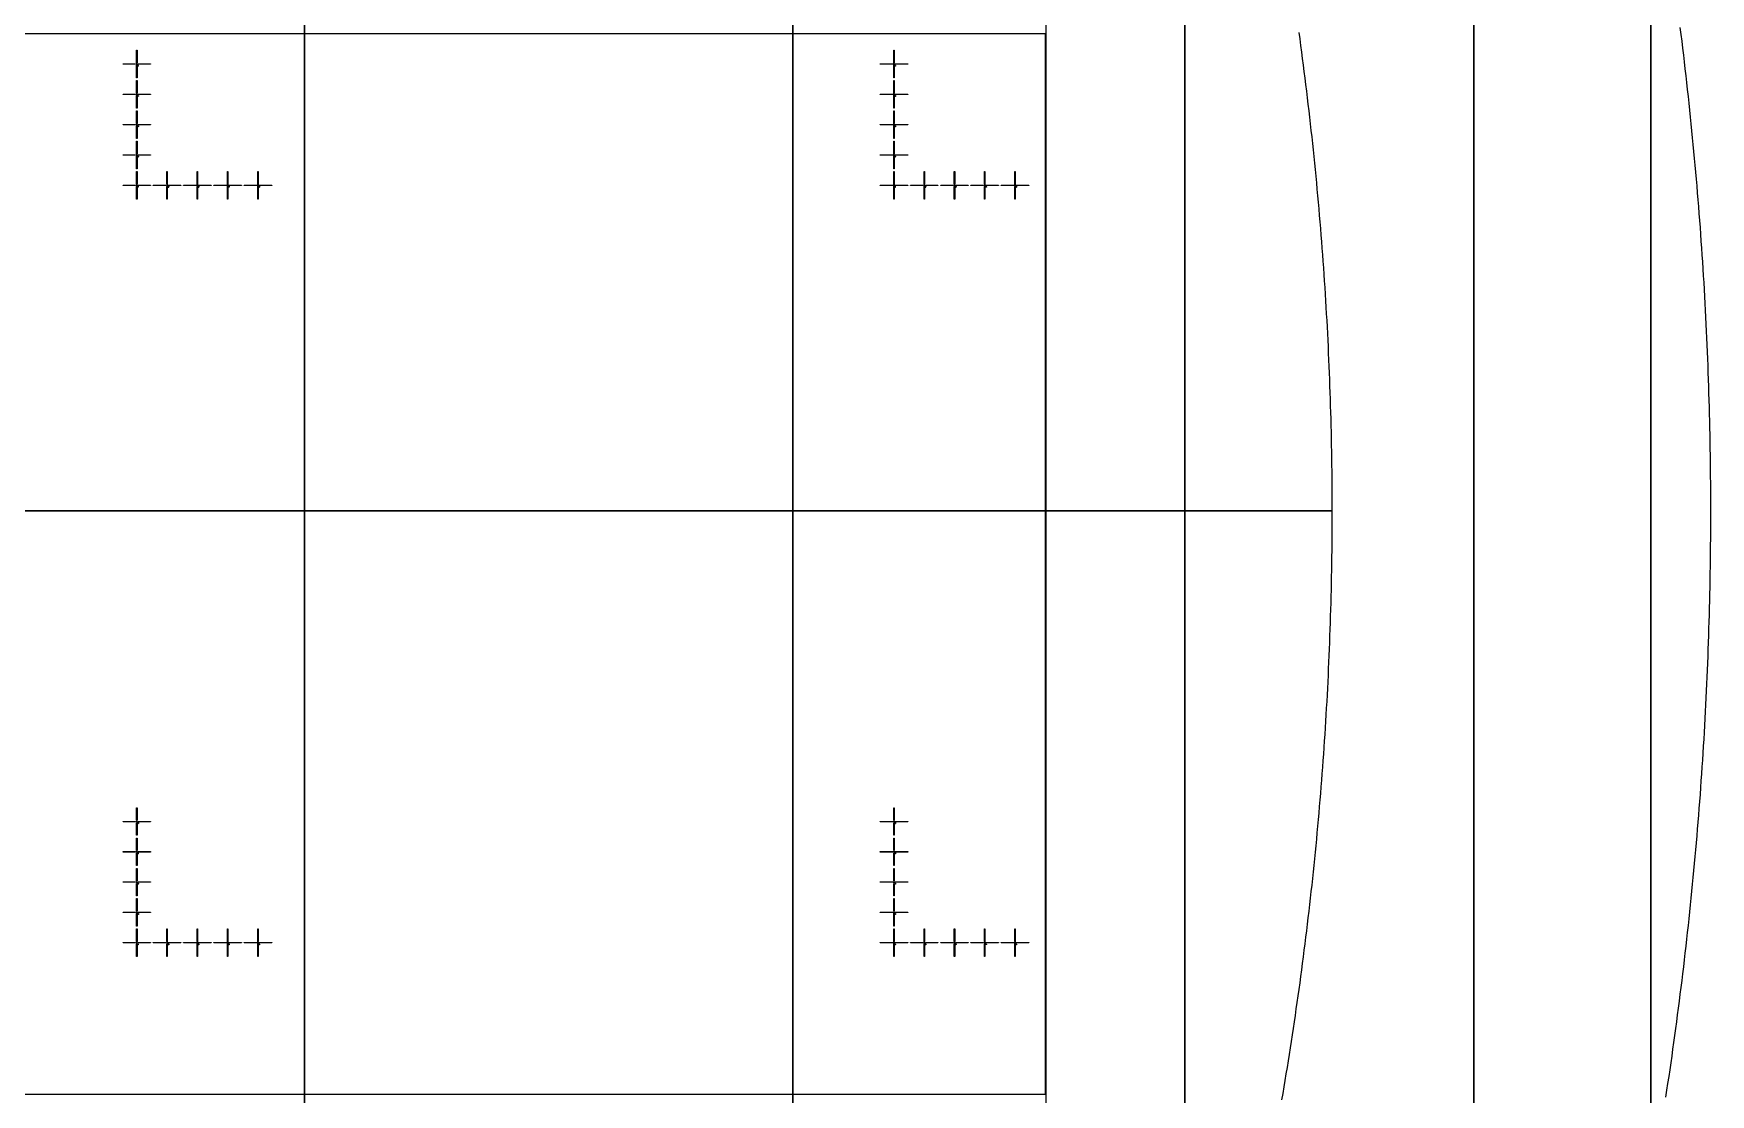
# Model space of a CAD drawing. Extents: x -25400 to 25400, y -24113 to 25400.
# Drawn here: x 14325 to 25400, y -3852 to 3151 of the extents above; entities that cross this region are included whole.
import ezdxf

# ---------------------------------------------------------------- set-up
doc = ezdxf.new("R2010")
doc.units = 0
for name, color, linetype in [('L0D0', 1, 'CONTINUOUS'), ('L1D0', 2, 'CONTINUOUS'), ('L3D0', 3, 'CONTINUOUS')]:
    doc.layers.add(name, color=color, linetype=linetype)

msp = doc.modelspace()

# ---------------------------------------------------------------- linework, layer by layer
at = {"layer": 'L0D0'}
for points in [[(16115.797, 19632.653), (16115.797, -19632.653)], [(16115.797, -19632.653), (16115.797, 16466.422)], [(19339.518, -16466.422), (19339.518, 16466.422)], [(19339.518, 16466.422), (19339.518, -16466.422)], [(21928.171, 12818.553), (21928.171, -12818.553), (21905.071, -12857.988), (21881.901, -12897.381), (21858.659, -12936.732), (21835.346, -12976.042)], [(21928.171, -12818.553), (21928.171, 12818.553)], [(23805.05, 8858.87), (23820.952, 8816.023), (23836.776, 8773.148), (23836.776, -8773.148)], [(23836.776, -8773.148), (23836.776, 8773.148)], [(25006.14, 4455.665), (25006.14, -4455.665)], [(25006.14, -4455.665), (25006.14, 4455.665)], [(22681.148, 3158.407), (22687.093, 3115.412), (22692.958, 3072.406), (22698.74, 3029.388), (22704.441, 2986.36), (22710.061, 2943.321), (22715.599, 2900.272), (22721.055, 2857.212), (22726.43, 2814.142), (22731.723, 2771.062), (22736.934, 2727.971), (22742.064, 2684.871), (22747.112, 2641.762), (22752.078, 2598.643), (22756.963, 2555.514), (22761.765, 2512.376), (22766.486, 2469.23), (22771.126, 2426.074), (22775.683, 2382.91), (22780.159, 2339.737), (22784.552, 2296.556), (22788.864, 2253.366), (22793.094, 2210.169), (22797.243, 2166.963), (22801.309, 2123.75), (22805.293, 2080.529), (22809.196, 2037.301), (22813.016, 1994.065), (22816.755, 1950.822), (22820.411, 1907.572), (22823.986, 1864.315), (22827.478, 1821.052), (22830.889, 1777.782), (22834.218, 1734.505), (22837.464, 1691.223), (22840.629, 1647.934), (22843.711, 1604.64), (22846.711, 1561.339), (22849.63, 1518.033), (22852.466, 1474.722), (22855.22, 1431.405), (22857.892, 1388.083), (22860.482, 1344.756), (22862.99, 1301.425), (22865.415, 1258.088), (22867.759, 1214.747), (22870.02, 1171.402), (22872.199, 1128.053), (22874.296, 1084.699), (22876.311, 1041.342), (22878.244, 997.981), (22880.094, 954.616), (22881.862, 911.248), (22883.548, 867.876), (22885.152, 824.502), (22886.674, 781.124), (22888.113, 737.744), (22889.471, 694.361), (22890.746, 650.975), (22891.938, 607.588), (22893.049, 564.198), (22894.077, 520.806), (22895.023, 477.412), (22895.887, 434.016), (22896.668, 390.619), (22897.367, 347.22), (22897.984, 303.821), (22898.519, 260.42), (22898.972, 217.018), (22899.342, 173.615), (22899.63, 130.212), (22899.835, 86.808), (22899.959, 43.404), (22900, 0), (0, 0)], [(25198.796, 3190.719), (25204.496, 3145.373), (25210.115, 3100.017), (25215.652, 3054.652), (25221.107, 3009.276), (25226.481, 2963.891), (25231.773, 2918.496), (25236.984, 2873.091), (25242.112, 2827.677), (25247.159, 2782.255), (25252.125, 2736.823), (25257.008, 2691.382), (25261.81, 2645.932), (25266.53, 2600.474), (25271.168, 2555.008), (25275.724, 2509.533), (25280.199, 2464.05), (25284.592, 2418.559), (25288.902, 2373.061), (25293.131, 2327.554), (25297.278, 2282.041), (25301.343, 2236.519), (25305.327, 2190.991), (25309.228, 2145.455), (25313.047, 2099.913), (25316.785, 2054.363), (25320.44, 2008.807), (25324.014, 1963.245), (25327.505, 1917.676), (25330.915, 1872.101), (25334.242, 1826.52), (25337.488, 1780.933), (25340.651, 1735.34), (25343.732, 1689.741), (25346.732, 1644.137), (25349.649, 1598.528), (25352.484, 1552.914), (25355.237, 1507.294), (25357.908, 1461.67), (25360.497, 1416.041), (25363.004, 1370.407), (25365.429, 1324.769), (25367.772, 1279.127), (25370.032, 1233.48), (25372.21, 1187.83), (25374.307, 1142.176), (25376.321, 1096.518), (25378.253, 1050.856), (25380.102, 1005.191), (25381.87, 959.523), (25383.555, 913.851), (25385.158, 868.177), (25386.679, 822.5), (25388.118, 776.82), (25389.475, 731.138), (25390.749, 685.453), (25391.942, 639.766), (25393.052, 594.077), (25394.079, 548.387), (25395.025, 502.694), (25395.888, 457), (25396.67, 411.304), (25397.369, 365.607), (25397.985, 319.909), (25398.52, 274.209), (25398.972, 228.509), (25399.342, 182.808), (25399.63, 137.107), (25399.836, 91.405), (25399.959, 45.702), (25400, 0), (25399.959, -45.702), (25399.836, -91.405), (25399.63, -137.107), (25399.342, -182.808), (25398.972, -228.509), (25398.52, -274.209), (25397.985, -319.909), (25397.369, -365.607), (25396.67, -411.304), (25395.888, -457), (25395.025, -502.694), (25394.079, -548.387), (25393.052, -594.077), (25391.942, -639.766), (25390.749, -685.453), (25389.475, -731.138), (25388.118, -776.82), (25386.679, -822.5), (25385.158, -868.177), (25383.555, -913.851), (25381.87, -959.523), (25380.102, -1005.191), (25378.253, -1050.856), (25376.321, -1096.518), (25374.307, -1142.176), (25372.21, -1187.83), (25370.032, -1233.48), (25367.772, -1279.127), (25365.429, -1324.769), (25363.004, -1370.407), (25360.497, -1416.041), (25357.908, -1461.67), (25355.237, -1507.294), (25352.484, -1552.914), (25349.649, -1598.528), (25346.732, -1644.137), (25343.732, -1689.741), (25340.651, -1735.34), (25337.488, -1780.933), (25334.242, -1826.52), (25330.915, -1872.101), (25327.505, -1917.676), (25324.014, -1963.245), (25320.44, -2008.807), (25316.785, -2054.363), (25313.047, -2099.913), (25309.228, -2145.455), (25305.327, -2190.991), (25301.343, -2236.519), (25297.278, -2282.041), (25293.131, -2327.554), (25288.902, -2373.061), (25284.592, -2418.559), (25280.199, -2464.05), (25275.724, -2509.533), (25271.168, -2555.008), (25266.53, -2600.474), (25261.81, -2645.932), (25257.008, -2691.382), (25252.125, -2736.823), (25247.159, -2782.255), (25242.112, -2827.677), (25236.984, -2873.091), (25231.773, -2918.496), (25226.481, -2963.891), (25221.107, -3009.276), (25215.652, -3054.652), (25210.115, -3100.017), (25204.496, -3145.373), (25198.796, -3190.719), (25193.014, -3236.054), (25187.151, -3281.379), (25181.206, -3326.693), (25175.179, -3371.996), (25169.071, -3417.289), (25162.882, -3462.57), (25156.611, -3507.84), (25150.258, -3553.099), (25143.824, -3598.346), (25137.309, -3643.582), (25130.713, -3688.806), (25124.035, -3734.018), (25117.275, -3779.217), (25110.435, -3824.405), (25103.513, -3869.58)], [(0, 0), (22900, 0), (22899.959, -43.404), (22899.835, -86.808), (22899.63, -130.212), (22899.342, -173.615), (22898.972, -217.018), (22898.519, -260.42), (22897.984, -303.821), (22897.367, -347.22), (22896.668, -390.619), (22895.887, -434.016), (22895.023, -477.412), (22894.077, -520.806), (22893.049, -564.198), (22891.938, -607.588), (22890.746, -650.975), (22889.471, -694.361), (22888.113, -737.744), (22886.674, -781.124), (22885.152, -824.502), (22883.548, -867.876), (22881.862, -911.248), (22880.094, -954.616), (22878.244, -997.981), (22876.311, -1041.342), (22874.296, -1084.699), (22872.199, -1128.053), (22870.02, -1171.402), (22867.759, -1214.747), (22865.415, -1258.088), (22862.99, -1301.425), (22860.482, -1344.756), (22857.892, -1388.083), (22855.22, -1431.405), (22852.466, -1474.722), (22849.63, -1518.033), (22846.711, -1561.339), (22843.711, -1604.64), (22840.629, -1647.934), (22837.464, -1691.223), (22834.218, -1734.505), (22830.889, -1777.782), (22827.478, -1821.052), (22823.986, -1864.315), (22820.411, -1907.572), (22816.755, -1950.822), (22813.016, -1994.065), (22809.196, -2037.301), (22805.293, -2080.529), (22801.309, -2123.75), (22797.243, -2166.963), (22793.094, -2210.169), (22788.864, -2253.366), (22784.552, -2296.556), (22780.159, -2339.737), (22775.683, -2382.91), (22771.126, -2426.074), (22766.486, -2469.23), (22761.765, -2512.376), (22756.963, -2555.514), (22752.078, -2598.643), (22747.112, -2641.762), (22742.064, -2684.871), (22736.934, -2727.971), (22731.723, -2771.062), (22726.43, -2814.142), (22721.055, -2857.212), (22715.599, -2900.272), (22710.061, -2943.321), (22704.441, -2986.36), (22698.74, -3029.388), (22692.958, -3072.406), (22687.093, -3115.412), (22681.148, -3158.407), (22675.121, -3201.391), (22669.012, -3244.363), (22662.822, -3287.323), (22656.551, -3330.272), (22650.198, -3373.209), (22643.764, -3416.134), (22637.248, -3459.046), (22630.651, -3501.946), (22623.973, -3544.833), (22617.214, -3587.708), (22610.373, -3630.57), (22603.451, -3673.418), (22596.448, -3716.254), (22589.364, -3759.076), (22582.198, -3801.885), (22574.952, -3844.68), (22567.624, -3887.461)]]:
    msp.add_lwpolyline(points, dxfattribs=at)
at = {"layer": 'L1D0'}
for points in [[(15006.25, 2957.85), (15006.25, 3040.85), (15008.75, 3040.85), (15008.75, 2957.85)], [(20006.25, 2957.85), (20006.25, 3040.85), (20008.75, 3040.85), (20008.75, 2957.85)], [(14916.5, 2948.6), (14916.5, 2951.1), (14999.5, 2951.1), (14999.5, 2948.6)], [(15007.3, 2944.85), (15007.3, 2949.65), (15002.5, 2949.65), (15002.5, 2950.05), (15007.3, 2950.05), (15007.3, 2954.85), (15007.7, 2954.85), (15007.7, 2950.05), (15012.5, 2950.05), (15012.5, 2949.65), (15007.7, 2949.65), (15007.7, 2944.85)], [(15006.25, 2858.85), (15006.25, 2941.85), (15008.75, 2941.85), (15008.75, 2858.85)], [(15013.5, 2939.294), (15013.5, 2942.85), (15017.944, 2942.85), (15017.944, 2941.961), (15014.389, 2941.961), (15014.389, 2940.183), (15017.056, 2940.183), (15017.056, 2939.294)], [(15013.5, 2936.628), (15013.5, 2937.517), (15017.056, 2937.517), (15017.056, 2936.628)], [(15015.5, 2948.6), (15015.5, 2951.1), (15098.5, 2951.1), (15098.5, 2948.6)], [(15017.056, 2937.517), (15017.056, 2939.294), (15017.944, 2939.294), (15017.944, 2937.517)], [(19916.5, 2948.6), (19916.5, 2951.1), (19999.5, 2951.1), (19999.5, 2948.6)], [(20007.3, 2944.85), (20007.3, 2949.65), (20002.5, 2949.65), (20002.5, 2950.05), (20007.3, 2950.05), (20007.3, 2954.85), (20007.7, 2954.85), (20007.7, 2950.05), (20012.5, 2950.05), (20012.5, 2949.65), (20007.7, 2949.65), (20007.7, 2944.85)], [(20006.25, 2858.85), (20006.25, 2941.85), (20008.75, 2941.85), (20008.75, 2858.85)], [(20013.5, 2939.294), (20013.5, 2942.85), (20017.944, 2942.85), (20017.944, 2941.961), (20014.389, 2941.961), (20014.389, 2940.183), (20017.056, 2940.183), (20017.056, 2939.294)], [(20013.5, 2936.628), (20013.5, 2937.517), (20017.056, 2937.517), (20017.056, 2936.628)], [(20015.5, 2948.6), (20015.5, 2951.1), (20098.5, 2951.1), (20098.5, 2948.6)], [(20017.056, 2937.517), (20017.056, 2939.294), (20017.944, 2939.294), (20017.944, 2937.517)], [(15006.25, 2757.85), (15006.25, 2840.85), (15008.75, 2840.85), (15008.75, 2757.85)], [(20006.25, 2757.85), (20006.25, 2840.85), (20008.75, 2840.85), (20008.75, 2757.85)], [(14916.5, 2748.6), (14916.5, 2751.1), (14999.5, 2751.1), (14999.5, 2748.6)], [(15007.3, 2744.85), (15007.3, 2749.65), (15002.5, 2749.65), (15002.5, 2750.05), (15007.3, 2750.05), (15007.3, 2754.85), (15007.7, 2754.85), (15007.7, 2750.05), (15012.5, 2750.05), (15012.5, 2749.65), (15007.7, 2749.65), (15007.7, 2744.85)], [(15006.25, 2658.85), (15006.25, 2741.85), (15008.75, 2741.85), (15008.75, 2658.85)], [(15016.167, 2736.628), (15016.167, 2738.406), (15013.5, 2738.406), (15013.5, 2740.183), (15014.389, 2740.183), (15014.389, 2739.294), (15016.167, 2739.294), (15016.167, 2741.961), (15015.278, 2741.961), (15015.278, 2742.85), (15017.056, 2742.85), (15017.056, 2739.294), (15017.944, 2739.294), (15017.944, 2738.406), (15017.056, 2738.406), (15017.056, 2736.628)], [(15014.389, 2740.183), (15014.389, 2741.961), (15015.278, 2741.961), (15015.278, 2740.183)], [(15015.5, 2748.6), (15015.5, 2751.1), (15098.5, 2751.1), (15098.5, 2748.6)], [(19916.5, 2748.6), (19916.5, 2751.1), (19999.5, 2751.1), (19999.5, 2748.6)], [(20007.3, 2744.85), (20007.3, 2749.65), (20002.5, 2749.65), (20002.5, 2750.05), (20007.3, 2750.05), (20007.3, 2754.85), (20007.7, 2754.85), (20007.7, 2750.05), (20012.5, 2750.05), (20012.5, 2749.65), (20007.7, 2749.65), (20007.7, 2744.85)], [(20006.25, 2658.85), (20006.25, 2741.85), (20008.75, 2741.85), (20008.75, 2658.85)], [(20016.167, 2736.628), (20016.167, 2738.406), (20013.5, 2738.406), (20013.5, 2740.183), (20014.389, 2740.183), (20014.389, 2739.294), (20016.167, 2739.294), (20016.167, 2741.961), (20015.278, 2741.961), (20015.278, 2742.85), (20017.056, 2742.85), (20017.056, 2739.294), (20017.944, 2739.294), (20017.944, 2738.406), (20017.056, 2738.406), (20017.056, 2736.628)], [(20014.389, 2740.183), (20014.389, 2741.961), (20015.278, 2741.961), (20015.278, 2740.183)], [(20015.5, 2748.6), (20015.5, 2751.1), (20098.5, 2751.1), (20098.5, 2748.6)], [(14916.5, 2548.6), (14916.5, 2551.1), (14999.5, 2551.1), (14999.5, 2548.6)], [(15007.3, 2544.85), (15007.3, 2549.65), (15002.5, 2549.65), (15002.5, 2550.05), (15007.3, 2550.05), (15007.3, 2554.85), (15007.7, 2554.85), (15007.7, 2550.05), (15012.5, 2550.05), (15012.5, 2549.65), (15007.7, 2549.65), (15007.7, 2544.85)], [(15006.25, 2557.85), (15006.25, 2640.85), (15008.75, 2640.85), (15008.75, 2557.85)], [(15015.5, 2548.6), (15015.5, 2551.1), (15098.5, 2551.1), (15098.5, 2548.6)], [(19916.5, 2548.6), (19916.5, 2551.1), (19999.5, 2551.1), (19999.5, 2548.6)], [(20007.3, 2544.85), (20007.3, 2549.65), (20002.5, 2549.65), (20002.5, 2550.05), (20007.3, 2550.05), (20007.3, 2554.85), (20007.7, 2554.85), (20007.7, 2550.05), (20012.5, 2550.05), (20012.5, 2549.65), (20007.7, 2549.65), (20007.7, 2544.85)], [(20006.25, 2557.85), (20006.25, 2640.85), (20008.75, 2640.85), (20008.75, 2557.85)], [(20015.5, 2548.6), (20015.5, 2551.1), (20098.5, 2551.1), (20098.5, 2548.6)], [(15006.25, 2458.85), (15006.25, 2541.85), (15008.75, 2541.85), (15008.75, 2458.85)], [(15006.25, 2357.85), (15006.25, 2440.85), (15008.75, 2440.85), (15008.75, 2357.85)], [(15013.5, 2541.961), (15013.5, 2542.85), (15017.056, 2542.85), (15017.056, 2541.961)], [(15013.5, 2536.628), (15013.5, 2537.517), (15017.056, 2537.517), (15017.056, 2536.628)], [(15014.389, 2539.294), (15014.389, 2540.183), (15017.056, 2540.183), (15017.056, 2539.294)], [(15017.056, 2540.183), (15017.056, 2541.961), (15017.944, 2541.961), (15017.944, 2540.183)], [(15017.056, 2537.517), (15017.056, 2539.294), (15017.944, 2539.294), (15017.944, 2537.517)], [(20006.25, 2458.85), (20006.25, 2541.85), (20008.75, 2541.85), (20008.75, 2458.85)], [(20006.25, 2357.85), (20006.25, 2440.85), (20008.75, 2440.85), (20008.75, 2357.85)], [(20013.5, 2541.961), (20013.5, 2542.85), (20017.056, 2542.85), (20017.056, 2541.961)], [(20013.5, 2536.628), (20013.5, 2537.517), (20017.056, 2537.517), (20017.056, 2536.628)], [(20014.389, 2539.294), (20014.389, 2540.183), (20017.056, 2540.183), (20017.056, 2539.294)], [(20017.056, 2540.183), (20017.056, 2541.961), (20017.944, 2541.961), (20017.944, 2540.183)], [(20017.056, 2537.517), (20017.056, 2539.294), (20017.944, 2539.294), (20017.944, 2537.517)], [(14916.5, 2348.6), (14916.5, 2351.1), (14999.5, 2351.1), (14999.5, 2348.6)], [(15007.3, 2344.85), (15007.3, 2349.65), (15002.5, 2349.65), (15002.5, 2350.05), (15007.3, 2350.05), (15007.3, 2354.85), (15007.7, 2354.85), (15007.7, 2350.05), (15012.5, 2350.05), (15012.5, 2349.65), (15007.7, 2349.65), (15007.7, 2344.85)], [(15006.25, 2258.85), (15006.25, 2341.85), (15008.75, 2341.85), (15008.75, 2258.85)], [(15013.5, 2341.072), (15013.5, 2341.961), (15014.389, 2341.961), (15014.389, 2341.072)], [(15013.5, 2336.628), (15013.5, 2338.406), (15014.389, 2338.406), (15014.389, 2337.517), (15017.944, 2337.517), (15017.944, 2336.628)], [(15014.389, 2341.961), (15014.389, 2342.85), (15017.056, 2342.85), (15017.056, 2341.961)], [(15014.389, 2338.406), (15014.389, 2339.294), (15016.167, 2339.294), (15016.167, 2338.406)], [(15015.5, 2348.6), (15015.5, 2351.1), (15098.5, 2351.1), (15098.5, 2348.6)], [(15016.167, 2339.294), (15016.167, 2340.183), (15017.056, 2340.183), (15017.056, 2339.294)], [(15017.056, 2340.183), (15017.056, 2341.961), (15017.944, 2341.961), (15017.944, 2340.183)], [(19916.5, 2348.6), (19916.5, 2351.1), (19999.5, 2351.1), (19999.5, 2348.6)], [(20007.3, 2344.85), (20007.3, 2349.65), (20002.5, 2349.65), (20002.5, 2350.05), (20007.3, 2350.05), (20007.3, 2354.85), (20007.7, 2354.85), (20007.7, 2350.05), (20012.5, 2350.05), (20012.5, 2349.65), (20007.7, 2349.65), (20007.7, 2344.85)], [(20006.25, 2258.85), (20006.25, 2341.85), (20008.75, 2341.85), (20008.75, 2258.85)], [(20013.5, 2341.072), (20013.5, 2341.961), (20014.389, 2341.961), (20014.389, 2341.072)], [(20013.5, 2336.628), (20013.5, 2338.406), (20014.389, 2338.406), (20014.389, 2337.517), (20017.944, 2337.517), (20017.944, 2336.628)], [(20014.389, 2341.961), (20014.389, 2342.85), (20017.056, 2342.85), (20017.056, 2341.961)], [(20014.389, 2338.406), (20014.389, 2339.294), (20016.167, 2339.294), (20016.167, 2338.406)], [(20015.5, 2348.6), (20015.5, 2351.1), (20098.5, 2351.1), (20098.5, 2348.6)], [(20016.167, 2339.294), (20016.167, 2340.183), (20017.056, 2340.183), (20017.056, 2339.294)], [(20017.056, 2340.183), (20017.056, 2341.961), (20017.944, 2341.961), (20017.944, 2340.183)], [(15006.25, 2157.85), (15006.25, 2240.85), (15008.75, 2240.85), (15008.75, 2157.85)], [(15206.25, 2157.85), (15206.25, 2240.85), (15208.75, 2240.85), (15208.75, 2157.85)], [(15406.25, 2157.85), (15406.25, 2240.85), (15408.75, 2240.85), (15408.75, 2157.85)], [(15606.25, 2157.85), (15606.25, 2240.85), (15608.75, 2240.85), (15608.75, 2157.85)], [(15806.25, 2157.85), (15806.25, 2240.85), (15808.75, 2240.85), (15808.75, 2157.85)], [(20006.25, 2157.85), (20006.25, 2240.85), (20008.75, 2240.85), (20008.75, 2157.85)], [(20206.25, 2157.85), (20206.25, 2240.85), (20208.75, 2240.85), (20208.75, 2157.85)], [(20406.25, 2157.85), (20406.25, 2240.85), (20408.75, 2240.85), (20408.75, 2157.85)], [(20606.25, 2157.85), (20606.25, 2240.85), (20608.75, 2240.85), (20608.75, 2157.85)], [(20806.25, 2157.85), (20806.25, 2240.85), (20808.75, 2240.85), (20808.75, 2157.85)], [(14916.5, 2148.6), (14916.5, 2151.1), (14999.5, 2151.1), (14999.5, 2148.6)], [(15007.3, 2144.85), (15007.3, 2149.65), (15002.5, 2149.65), (15002.5, 2150.05), (15007.3, 2150.05), (15007.3, 2154.85), (15007.7, 2154.85), (15007.7, 2150.05), (15012.5, 2150.05), (15012.5, 2149.65), (15007.7, 2149.65), (15007.7, 2144.85)], [(15006.25, 2058.85), (15006.25, 2141.85), (15008.75, 2141.85), (15008.75, 2058.85)], [(15014.389, 2136.628), (15014.389, 2137.517), (15015.278, 2137.517), (15015.278, 2141.072), (15014.389, 2141.072), (15014.389, 2141.961), (15015.278, 2141.961), (15015.278, 2142.85), (15016.167, 2142.85), (15016.167, 2137.517), (15017.056, 2137.517), (15017.056, 2136.628)], [(15015.5, 2148.6), (15015.5, 2151.1), (15098.5, 2151.1), (15098.5, 2148.6)], [(15116.5, 2148.6), (15116.5, 2151.1), (15199.5, 2151.1), (15199.5, 2148.6)], [(15207.3, 2144.85), (15207.3, 2149.65), (15202.5, 2149.65), (15202.5, 2150.05), (15207.3, 2150.05), (15207.3, 2154.85), (15207.7, 2154.85), (15207.7, 2150.05), (15212.5, 2150.05), (15212.5, 2149.65), (15207.7, 2149.65), (15207.7, 2144.85)], [(15206.25, 2058.85), (15206.25, 2141.85), (15208.75, 2141.85), (15208.75, 2058.85)], [(15213.5, 2141.072), (15213.5, 2141.961), (15214.389, 2141.961), (15214.389, 2141.072)], [(15213.5, 2136.628), (15213.5, 2138.406), (15214.389, 2138.406), (15214.389, 2137.517), (15217.944, 2137.517), (15217.944, 2136.628)], [(15214.389, 2141.961), (15214.389, 2142.85), (15217.056, 2142.85), (15217.056, 2141.961)], [(15214.389, 2138.406), (15214.389, 2139.294), (15216.167, 2139.294), (15216.167, 2138.406)], [(15215.5, 2148.6), (15215.5, 2151.1), (15298.5, 2151.1), (15298.5, 2148.6)], [(15216.167, 2139.294), (15216.167, 2140.183), (15217.056, 2140.183), (15217.056, 2139.294)], [(15217.056, 2140.183), (15217.056, 2141.961), (15217.944, 2141.961), (15217.944, 2140.183)], [(15316.5, 2148.6), (15316.5, 2151.1), (15399.5, 2151.1), (15399.5, 2148.6)], [(15407.3, 2144.85), (15407.3, 2149.65), (15402.5, 2149.65), (15402.5, 2150.05), (15407.3, 2150.05), (15407.3, 2154.85), (15407.7, 2154.85), (15407.7, 2150.05), (15412.5, 2150.05), (15412.5, 2149.65), (15407.7, 2149.65), (15407.7, 2144.85)], [(15406.25, 2058.85), (15406.25, 2141.85), (15408.75, 2141.85), (15408.75, 2058.85)], [(15413.5, 2141.961), (15413.5, 2142.85), (15417.056, 2142.85), (15417.056, 2141.961)], [(15413.5, 2136.628), (15413.5, 2137.517), (15417.056, 2137.517), (15417.056, 2136.628)], [(15414.389, 2139.294), (15414.389, 2140.183), (15417.056, 2140.183), (15417.056, 2139.294)], [(15415.5, 2148.6), (15415.5, 2151.1), (15498.5, 2151.1), (15498.5, 2148.6)], [(15417.056, 2140.183), (15417.056, 2141.961), (15417.944, 2141.961), (15417.944, 2140.183)], [(15417.056, 2137.517), (15417.056, 2139.294), (15417.944, 2139.294), (15417.944, 2137.517)], [(15516.5, 2148.6), (15516.5, 2151.1), (15599.5, 2151.1), (15599.5, 2148.6)], [(15607.3, 2144.85), (15607.3, 2149.65), (15602.5, 2149.65), (15602.5, 2150.05), (15607.3, 2150.05), (15607.3, 2154.85), (15607.7, 2154.85), (15607.7, 2150.05), (15612.5, 2150.05), (15612.5, 2149.65), (15607.7, 2149.65), (15607.7, 2144.85)], [(15606.25, 2058.85), (15606.25, 2141.85), (15608.75, 2141.85), (15608.75, 2058.85)], [(15616.167, 2136.628), (15616.167, 2138.406), (15613.5, 2138.406), (15613.5, 2140.183), (15614.389, 2140.183), (15614.389, 2139.294), (15616.167, 2139.294), (15616.167, 2141.961), (15615.278, 2141.961), (15615.278, 2142.85), (15617.056, 2142.85), (15617.056, 2139.294), (15617.944, 2139.294), (15617.944, 2138.406), (15617.056, 2138.406), (15617.056, 2136.628)], [(15614.389, 2140.183), (15614.389, 2141.961), (15615.278, 2141.961), (15615.278, 2140.183)], [(15615.5, 2148.6), (15615.5, 2151.1), (15698.5, 2151.1), (15698.5, 2148.6)], [(15716.5, 2148.6), (15716.5, 2151.1), (15799.5, 2151.1), (15799.5, 2148.6)], [(15807.3, 2144.85), (15807.3, 2149.65), (15802.5, 2149.65), (15802.5, 2150.05), (15807.3, 2150.05), (15807.3, 2154.85), (15807.7, 2154.85), (15807.7, 2150.05), (15812.5, 2150.05), (15812.5, 2149.65), (15807.7, 2149.65), (15807.7, 2144.85)], [(15806.25, 2058.85), (15806.25, 2141.85), (15808.75, 2141.85), (15808.75, 2058.85)], [(15813.5, 2139.294), (15813.5, 2142.85), (15817.944, 2142.85), (15817.944, 2141.961), (15814.389, 2141.961), (15814.389, 2140.183), (15817.056, 2140.183), (15817.056, 2139.294)], [(15813.5, 2136.628), (15813.5, 2137.517), (15817.056, 2137.517), (15817.056, 2136.628)], [(15815.5, 2148.6), (15815.5, 2151.1), (15898.5, 2151.1), (15898.5, 2148.6)], [(15817.056, 2137.517), (15817.056, 2139.294), (15817.944, 2139.294), (15817.944, 2137.517)], [(19916.5, 2148.6), (19916.5, 2151.1), (19999.5, 2151.1), (19999.5, 2148.6)], [(20007.3, 2144.85), (20007.3, 2149.65), (20002.5, 2149.65), (20002.5, 2150.05), (20007.3, 2150.05), (20007.3, 2154.85), (20007.7, 2154.85), (20007.7, 2150.05), (20012.5, 2150.05), (20012.5, 2149.65), (20007.7, 2149.65), (20007.7, 2144.85)], [(20006.25, 2058.85), (20006.25, 2141.85), (20008.75, 2141.85), (20008.75, 2058.85)], [(20014.389, 2136.628), (20014.389, 2137.517), (20015.278, 2137.517), (20015.278, 2141.072), (20014.389, 2141.072), (20014.389, 2141.961), (20015.278, 2141.961), (20015.278, 2142.85), (20016.167, 2142.85), (20016.167, 2137.517), (20017.056, 2137.517), (20017.056, 2136.628)], [(20015.5, 2148.6), (20015.5, 2151.1), (20098.5, 2151.1), (20098.5, 2148.6)], [(20116.5, 2148.6), (20116.5, 2151.1), (20199.5, 2151.1), (20199.5, 2148.6)], [(20207.3, 2144.85), (20207.3, 2149.65), (20202.5, 2149.65), (20202.5, 2150.05), (20207.3, 2150.05), (20207.3, 2154.85), (20207.7, 2154.85), (20207.7, 2150.05), (20212.5, 2150.05), (20212.5, 2149.65), (20207.7, 2149.65), (20207.7, 2144.85)], [(20206.25, 2058.85), (20206.25, 2141.85), (20208.75, 2141.85), (20208.75, 2058.85)], [(20213.5, 2141.072), (20213.5, 2141.961), (20214.389, 2141.961), (20214.389, 2141.072)], [(20213.5, 2136.628), (20213.5, 2138.406), (20214.389, 2138.406), (20214.389, 2137.517), (20217.944, 2137.517), (20217.944, 2136.628)], [(20214.389, 2141.961), (20214.389, 2142.85), (20217.056, 2142.85), (20217.056, 2141.961)], [(20214.389, 2138.406), (20214.389, 2139.294), (20216.167, 2139.294), (20216.167, 2138.406)], [(20215.5, 2148.6), (20215.5, 2151.1), (20298.5, 2151.1), (20298.5, 2148.6)], [(20216.167, 2139.294), (20216.167, 2140.183), (20217.056, 2140.183), (20217.056, 2139.294)], [(20217.056, 2140.183), (20217.056, 2141.961), (20217.944, 2141.961), (20217.944, 2140.183)], [(20316.5, 2148.6), (20316.5, 2151.1), (20399.5, 2151.1), (20399.5, 2148.6)], [(20407.3, 2144.85), (20407.3, 2149.65), (20402.5, 2149.65), (20402.5, 2150.05), (20407.3, 2150.05), (20407.3, 2154.85), (20407.7, 2154.85), (20407.7, 2150.05), (20412.5, 2150.05), (20412.5, 2149.65), (20407.7, 2149.65), (20407.7, 2144.85)], [(20406.25, 2058.85), (20406.25, 2141.85), (20408.75, 2141.85), (20408.75, 2058.85)], [(20413.5, 2141.961), (20413.5, 2142.85), (20417.056, 2142.85), (20417.056, 2141.961)], [(20413.5, 2136.628), (20413.5, 2137.517), (20417.056, 2137.517), (20417.056, 2136.628)], [(20414.389, 2139.294), (20414.389, 2140.183), (20417.056, 2140.183), (20417.056, 2139.294)], [(20415.5, 2148.6), (20415.5, 2151.1), (20498.5, 2151.1), (20498.5, 2148.6)], [(20417.056, 2140.183), (20417.056, 2141.961), (20417.944, 2141.961), (20417.944, 2140.183)], [(20417.056, 2137.517), (20417.056, 2139.294), (20417.944, 2139.294), (20417.944, 2137.517)], [(20516.5, 2148.6), (20516.5, 2151.1), (20599.5, 2151.1), (20599.5, 2148.6)], [(20607.3, 2144.85), (20607.3, 2149.65), (20602.5, 2149.65), (20602.5, 2150.05), (20607.3, 2150.05), (20607.3, 2154.85), (20607.7, 2154.85), (20607.7, 2150.05), (20612.5, 2150.05), (20612.5, 2149.65), (20607.7, 2149.65), (20607.7, 2144.85)], [(20606.25, 2058.85), (20606.25, 2141.85), (20608.75, 2141.85), (20608.75, 2058.85)], [(20616.167, 2136.628), (20616.167, 2138.406), (20613.5, 2138.406), (20613.5, 2140.183), (20614.389, 2140.183), (20614.389, 2139.294), (20616.167, 2139.294), (20616.167, 2141.961), (20615.278, 2141.961), (20615.278, 2142.85), (20617.056, 2142.85), (20617.056, 2139.294), (20617.944, 2139.294), (20617.944, 2138.406), (20617.056, 2138.406), (20617.056, 2136.628)], [(20614.389, 2140.183), (20614.389, 2141.961), (20615.278, 2141.961), (20615.278, 2140.183)], [(20615.5, 2148.6), (20615.5, 2151.1), (20698.5, 2151.1), (20698.5, 2148.6)], [(20716.5, 2148.6), (20716.5, 2151.1), (20799.5, 2151.1), (20799.5, 2148.6)], [(20807.3, 2144.85), (20807.3, 2149.65), (20802.5, 2149.65), (20802.5, 2150.05), (20807.3, 2150.05), (20807.3, 2154.85), (20807.7, 2154.85), (20807.7, 2150.05), (20812.5, 2150.05), (20812.5, 2149.65), (20807.7, 2149.65), (20807.7, 2144.85)], [(20806.25, 2058.85), (20806.25, 2141.85), (20808.75, 2141.85), (20808.75, 2058.85)], [(20813.5, 2139.294), (20813.5, 2142.85), (20817.944, 2142.85), (20817.944, 2141.961), (20814.389, 2141.961), (20814.389, 2140.183), (20817.056, 2140.183), (20817.056, 2139.294)], [(20813.5, 2136.628), (20813.5, 2137.517), (20817.056, 2137.517), (20817.056, 2136.628)], [(20815.5, 2148.6), (20815.5, 2151.1), (20898.5, 2151.1), (20898.5, 2148.6)], [(20817.056, 2137.517), (20817.056, 2139.294), (20817.944, 2139.294), (20817.944, 2137.517)], [(15006.25, -2042.15), (15006.25, -1959.15), (15008.75, -1959.15), (15008.75, -2042.15)], [(20006.25, -2042.15), (20006.25, -1959.15), (20008.75, -1959.15), (20008.75, -2042.15)], [(14916.5, -2051.4), (14916.5, -2048.9), (14999.5, -2048.9), (14999.5, -2051.4)], [(15007.3, -2055.15), (15007.3, -2050.35), (15002.5, -2050.35), (15002.5, -2049.95), (15007.3, -2049.95), (15007.3, -2045.15), (15007.7, -2045.15), (15007.7, -2049.95), (15012.5, -2049.95), (15012.5, -2050.35), (15007.7, -2050.35), (15007.7, -2055.15)], [(15006.25, -2141.15), (15006.25, -2058.15), (15008.75, -2058.15), (15008.75, -2141.15)], [(15013.5, -2060.706), (15013.5, -2057.15), (15017.944, -2057.15), (15017.944, -2058.039), (15014.389, -2058.039), (15014.389, -2059.817), (15017.056, -2059.817), (15017.056, -2060.706)], [(15013.5, -2063.372), (15013.5, -2062.483), (15017.056, -2062.483), (15017.056, -2063.372)], [(15015.5, -2051.4), (15015.5, -2048.9), (15098.5, -2048.9), (15098.5, -2051.4)], [(15017.056, -2062.483), (15017.056, -2060.706), (15017.944, -2060.706), (15017.944, -2062.483)], [(19916.5, -2051.4), (19916.5, -2048.9), (19999.5, -2048.9), (19999.5, -2051.4)], [(20007.3, -2055.15), (20007.3, -2050.35), (20002.5, -2050.35), (20002.5, -2049.95), (20007.3, -2049.95), (20007.3, -2045.15), (20007.7, -2045.15), (20007.7, -2049.95), (20012.5, -2049.95), (20012.5, -2050.35), (20007.7, -2050.35), (20007.7, -2055.15)], [(20006.25, -2141.15), (20006.25, -2058.15), (20008.75, -2058.15), (20008.75, -2141.15)], [(20013.5, -2060.706), (20013.5, -2057.15), (20017.944, -2057.15), (20017.944, -2058.039), (20014.389, -2058.039), (20014.389, -2059.817), (20017.056, -2059.817), (20017.056, -2060.706)], [(20013.5, -2063.372), (20013.5, -2062.483), (20017.056, -2062.483), (20017.056, -2063.372)], [(20015.5, -2051.4), (20015.5, -2048.9), (20098.5, -2048.9), (20098.5, -2051.4)], [(20017.056, -2062.483), (20017.056, -2060.706), (20017.944, -2060.706), (20017.944, -2062.483)], [(15006.25, -2242.15), (15006.25, -2159.15), (15008.75, -2159.15), (15008.75, -2242.15)], [(20006.25, -2242.15), (20006.25, -2159.15), (20008.75, -2159.15), (20008.75, -2242.15)], [(14916.5, -2251.4), (14916.5, -2248.9), (14999.5, -2248.9), (14999.5, -2251.4)], [(15007.3, -2255.15), (15007.3, -2250.35), (15002.5, -2250.35), (15002.5, -2249.95), (15007.3, -2249.95), (15007.3, -2245.15), (15007.7, -2245.15), (15007.7, -2249.95), (15012.5, -2249.95), (15012.5, -2250.35), (15007.7, -2250.35), (15007.7, -2255.15)], [(15006.25, -2341.15), (15006.25, -2258.15), (15008.75, -2258.15), (15008.75, -2341.15)], [(15016.167, -2263.372), (15016.167, -2261.594), (15013.5, -2261.594), (15013.5, -2259.817), (15014.389, -2259.817), (15014.389, -2260.706), (15016.167, -2260.706), (15016.167, -2258.039), (15015.278, -2258.039), (15015.278, -2257.15), (15017.056, -2257.15), (15017.056, -2260.706), (15017.944, -2260.706), (15017.944, -2261.594), (15017.056, -2261.594), (15017.056, -2263.372)], [(15014.389, -2259.817), (15014.389, -2258.039), (15015.278, -2258.039), (15015.278, -2259.817)], [(15015.5, -2251.4), (15015.5, -2248.9), (15098.5, -2248.9), (15098.5, -2251.4)], [(19916.5, -2251.4), (19916.5, -2248.9), (19999.5, -2248.9), (19999.5, -2251.4)], [(20007.3, -2255.15), (20007.3, -2250.35), (20002.5, -2250.35), (20002.5, -2249.95), (20007.3, -2249.95), (20007.3, -2245.15), (20007.7, -2245.15), (20007.7, -2249.95), (20012.5, -2249.95), (20012.5, -2250.35), (20007.7, -2250.35), (20007.7, -2255.15)], [(20006.25, -2341.15), (20006.25, -2258.15), (20008.75, -2258.15), (20008.75, -2341.15)], [(20016.167, -2263.372), (20016.167, -2261.594), (20013.5, -2261.594), (20013.5, -2259.817), (20014.389, -2259.817), (20014.389, -2260.706), (20016.167, -2260.706), (20016.167, -2258.039), (20015.278, -2258.039), (20015.278, -2257.15), (20017.056, -2257.15), (20017.056, -2260.706), (20017.944, -2260.706), (20017.944, -2261.594), (20017.056, -2261.594), (20017.056, -2263.372)], [(20014.389, -2259.817), (20014.389, -2258.039), (20015.278, -2258.039), (20015.278, -2259.817)], [(20015.5, -2251.4), (20015.5, -2248.9), (20098.5, -2248.9), (20098.5, -2251.4)], [(15006.25, -2442.15), (15006.25, -2359.15), (15008.75, -2359.15), (15008.75, -2442.15)], [(20006.25, -2442.15), (20006.25, -2359.15), (20008.75, -2359.15), (20008.75, -2442.15)], [(14916.5, -2451.4), (14916.5, -2448.9), (14999.5, -2448.9), (14999.5, -2451.4)], [(15007.3, -2455.15), (15007.3, -2450.35), (15002.5, -2450.35), (15002.5, -2449.95), (15007.3, -2449.95), (15007.3, -2445.15), (15007.7, -2445.15), (15007.7, -2449.95), (15012.5, -2449.95), (15012.5, -2450.35), (15007.7, -2450.35), (15007.7, -2455.15)], [(15006.25, -2541.15), (15006.25, -2458.15), (15008.75, -2458.15), (15008.75, -2541.15)], [(15013.5, -2458.039), (15013.5, -2457.15), (15017.056, -2457.15), (15017.056, -2458.039)], [(15013.5, -2463.372), (15013.5, -2462.483), (15017.056, -2462.483), (15017.056, -2463.372)], [(15014.389, -2460.706), (15014.389, -2459.817), (15017.056, -2459.817), (15017.056, -2460.706)], [(15015.5, -2451.4), (15015.5, -2448.9), (15098.5, -2448.9), (15098.5, -2451.4)], [(15017.056, -2459.817), (15017.056, -2458.039), (15017.944, -2458.039), (15017.944, -2459.817)], [(15017.056, -2462.483), (15017.056, -2460.706), (15017.944, -2460.706), (15017.944, -2462.483)], [(19916.5, -2451.4), (19916.5, -2448.9), (19999.5, -2448.9), (19999.5, -2451.4)], [(20007.3, -2455.15), (20007.3, -2450.35), (20002.5, -2450.35), (20002.5, -2449.95), (20007.3, -2449.95), (20007.3, -2445.15), (20007.7, -2445.15), (20007.7, -2449.95), (20012.5, -2449.95), (20012.5, -2450.35), (20007.7, -2450.35), (20007.7, -2455.15)], [(20006.25, -2541.15), (20006.25, -2458.15), (20008.75, -2458.15), (20008.75, -2541.15)], [(20013.5, -2458.039), (20013.5, -2457.15), (20017.056, -2457.15), (20017.056, -2458.039)], [(20013.5, -2463.372), (20013.5, -2462.483), (20017.056, -2462.483), (20017.056, -2463.372)], [(20014.389, -2460.706), (20014.389, -2459.817), (20017.056, -2459.817), (20017.056, -2460.706)], [(20015.5, -2451.4), (20015.5, -2448.9), (20098.5, -2448.9), (20098.5, -2451.4)], [(20017.056, -2459.817), (20017.056, -2458.039), (20017.944, -2458.039), (20017.944, -2459.817)], [(20017.056, -2462.483), (20017.056, -2460.706), (20017.944, -2460.706), (20017.944, -2462.483)], [(14916.5, -2651.4), (14916.5, -2648.9), (14999.5, -2648.9), (14999.5, -2651.4)], [(15007.3, -2655.15), (15007.3, -2650.35), (15002.5, -2650.35), (15002.5, -2649.95), (15007.3, -2649.95), (15007.3, -2645.15), (15007.7, -2645.15), (15007.7, -2649.95), (15012.5, -2649.95), (15012.5, -2650.35), (15007.7, -2650.35), (15007.7, -2655.15)], [(15006.25, -2642.15), (15006.25, -2559.15), (15008.75, -2559.15), (15008.75, -2642.15)], [(15014.389, -2658.039), (15014.389, -2657.15), (15017.056, -2657.15), (15017.056, -2658.039)], [(15015.5, -2651.4), (15015.5, -2648.9), (15098.5, -2648.9), (15098.5, -2651.4)], [(19916.5, -2651.4), (19916.5, -2648.9), (19999.5, -2648.9), (19999.5, -2651.4)], [(20007.3, -2655.15), (20007.3, -2650.35), (20002.5, -2650.35), (20002.5, -2649.95), (20007.3, -2649.95), (20007.3, -2645.15), (20007.7, -2645.15), (20007.7, -2649.95), (20012.5, -2649.95), (20012.5, -2650.35), (20007.7, -2650.35), (20007.7, -2655.15)], [(20006.25, -2642.15), (20006.25, -2559.15), (20008.75, -2559.15), (20008.75, -2642.15)], [(20014.389, -2658.039), (20014.389, -2657.15), (20017.056, -2657.15), (20017.056, -2658.039)], [(20015.5, -2651.4), (20015.5, -2648.9), (20098.5, -2648.9), (20098.5, -2651.4)], [(15006.25, -2741.15), (15006.25, -2658.15), (15008.75, -2658.15), (15008.75, -2741.15)], [(15006.25, -2842.15), (15006.25, -2759.15), (15008.75, -2759.15), (15008.75, -2842.15)], [(15013.5, -2658.928), (15013.5, -2658.039), (15014.389, -2658.039), (15014.389, -2658.928)], [(15013.5, -2663.372), (15013.5, -2661.594), (15014.389, -2661.594), (15014.389, -2662.483), (15017.944, -2662.483), (15017.944, -2663.372)], [(15014.389, -2661.594), (15014.389, -2660.706), (15016.167, -2660.706), (15016.167, -2661.594)], [(15016.167, -2660.706), (15016.167, -2659.817), (15017.056, -2659.817), (15017.056, -2660.706)], [(15017.056, -2659.817), (15017.056, -2658.039), (15017.944, -2658.039), (15017.944, -2659.817)], [(15206.25, -2842.15), (15206.25, -2759.15), (15208.75, -2759.15), (15208.75, -2842.15)], [(15406.25, -2842.15), (15406.25, -2759.15), (15408.75, -2759.15), (15408.75, -2842.15)], [(15606.25, -2842.15), (15606.25, -2759.15), (15608.75, -2759.15), (15608.75, -2842.15)], [(15806.25, -2842.15), (15806.25, -2759.15), (15808.75, -2759.15), (15808.75, -2842.15)], [(20006.25, -2741.15), (20006.25, -2658.15), (20008.75, -2658.15), (20008.75, -2741.15)], [(20006.25, -2842.15), (20006.25, -2759.15), (20008.75, -2759.15), (20008.75, -2842.15)], [(20013.5, -2658.928), (20013.5, -2658.039), (20014.389, -2658.039), (20014.389, -2658.928)], [(20013.5, -2663.372), (20013.5, -2661.594), (20014.389, -2661.594), (20014.389, -2662.483), (20017.944, -2662.483), (20017.944, -2663.372)], [(20014.389, -2661.594), (20014.389, -2660.706), (20016.167, -2660.706), (20016.167, -2661.594)], [(20016.167, -2660.706), (20016.167, -2659.817), (20017.056, -2659.817), (20017.056, -2660.706)], [(20017.056, -2659.817), (20017.056, -2658.039), (20017.944, -2658.039), (20017.944, -2659.817)], [(20206.25, -2842.15), (20206.25, -2759.15), (20208.75, -2759.15), (20208.75, -2842.15)], [(20406.25, -2842.15), (20406.25, -2759.15), (20408.75, -2759.15), (20408.75, -2842.15)], [(20606.25, -2842.15), (20606.25, -2759.15), (20608.75, -2759.15), (20608.75, -2842.15)], [(20806.25, -2842.15), (20806.25, -2759.15), (20808.75, -2759.15), (20808.75, -2842.15)], [(14916.5, -2851.4), (14916.5, -2848.9), (14999.5, -2848.9), (14999.5, -2851.4)], [(15007.3, -2855.15), (15007.3, -2850.35), (15002.5, -2850.35), (15002.5, -2849.95), (15007.3, -2849.95), (15007.3, -2845.15), (15007.7, -2845.15), (15007.7, -2849.95), (15012.5, -2849.95), (15012.5, -2850.35), (15007.7, -2850.35), (15007.7, -2855.15)], [(15006.25, -2941.15), (15006.25, -2858.15), (15008.75, -2858.15), (15008.75, -2941.15)], [(15014.389, -2863.372), (15014.389, -2862.483), (15015.278, -2862.483), (15015.278, -2858.928), (15014.389, -2858.928), (15014.389, -2858.039), (15015.278, -2858.039), (15015.278, -2857.15), (15016.167, -2857.15), (15016.167, -2862.483), (15017.056, -2862.483), (15017.056, -2863.372)], [(15015.5, -2851.4), (15015.5, -2848.9), (15098.5, -2848.9), (15098.5, -2851.4)], [(15116.5, -2851.4), (15116.5, -2848.9), (15199.5, -2848.9), (15199.5, -2851.4)], [(15207.3, -2855.15), (15207.3, -2850.35), (15202.5, -2850.35), (15202.5, -2849.95), (15207.3, -2849.95), (15207.3, -2845.15), (15207.7, -2845.15), (15207.7, -2849.95), (15212.5, -2849.95), (15212.5, -2850.35), (15207.7, -2850.35), (15207.7, -2855.15)], [(15206.25, -2941.15), (15206.25, -2858.15), (15208.75, -2858.15), (15208.75, -2941.15)], [(15213.5, -2858.928), (15213.5, -2858.039), (15214.389, -2858.039), (15214.389, -2858.928)], [(15213.5, -2863.372), (15213.5, -2861.594), (15214.389, -2861.594), (15214.389, -2862.483), (15217.944, -2862.483), (15217.944, -2863.372)], [(15214.389, -2858.039), (15214.389, -2857.15), (15217.056, -2857.15), (15217.056, -2858.039)], [(15214.389, -2861.594), (15214.389, -2860.706), (15216.167, -2860.706), (15216.167, -2861.594)], [(15215.5, -2851.4), (15215.5, -2848.9), (15298.5, -2848.9), (15298.5, -2851.4)], [(15216.167, -2860.706), (15216.167, -2859.817), (15217.056, -2859.817), (15217.056, -2860.706)], [(15217.056, -2859.817), (15217.056, -2858.039), (15217.944, -2858.039), (15217.944, -2859.817)], [(15316.5, -2851.4), (15316.5, -2848.9), (15399.5, -2848.9), (15399.5, -2851.4)], [(15407.3, -2855.15), (15407.3, -2850.35), (15402.5, -2850.35), (15402.5, -2849.95), (15407.3, -2849.95), (15407.3, -2845.15), (15407.7, -2845.15), (15407.7, -2849.95), (15412.5, -2849.95), (15412.5, -2850.35), (15407.7, -2850.35), (15407.7, -2855.15)], [(15406.25, -2941.15), (15406.25, -2858.15), (15408.75, -2858.15), (15408.75, -2941.15)], [(15413.5, -2858.039), (15413.5, -2857.15), (15417.056, -2857.15), (15417.056, -2858.039)], [(15413.5, -2863.372), (15413.5, -2862.483), (15417.056, -2862.483), (15417.056, -2863.372)], [(15414.389, -2860.706), (15414.389, -2859.817), (15417.056, -2859.817), (15417.056, -2860.706)], [(15415.5, -2851.4), (15415.5, -2848.9), (15498.5, -2848.9), (15498.5, -2851.4)], [(15417.056, -2859.817), (15417.056, -2858.039), (15417.944, -2858.039), (15417.944, -2859.817)], [(15417.056, -2862.483), (15417.056, -2860.706), (15417.944, -2860.706), (15417.944, -2862.483)], [(15516.5, -2851.4), (15516.5, -2848.9), (15599.5, -2848.9), (15599.5, -2851.4)], [(15607.3, -2855.15), (15607.3, -2850.35), (15602.5, -2850.35), (15602.5, -2849.95), (15607.3, -2849.95), (15607.3, -2845.15), (15607.7, -2845.15), (15607.7, -2849.95), (15612.5, -2849.95), (15612.5, -2850.35), (15607.7, -2850.35), (15607.7, -2855.15)], [(15606.25, -2941.15), (15606.25, -2858.15), (15608.75, -2858.15), (15608.75, -2941.15)], [(15616.167, -2863.372), (15616.167, -2861.594), (15613.5, -2861.594), (15613.5, -2859.817), (15614.389, -2859.817), (15614.389, -2860.706), (15616.167, -2860.706), (15616.167, -2858.039), (15615.278, -2858.039), (15615.278, -2857.15), (15617.056, -2857.15), (15617.056, -2860.706), (15617.944, -2860.706), (15617.944, -2861.594), (15617.056, -2861.594), (15617.056, -2863.372)], [(15614.389, -2859.817), (15614.389, -2858.039), (15615.278, -2858.039), (15615.278, -2859.817)], [(15615.5, -2851.4), (15615.5, -2848.9), (15698.5, -2848.9), (15698.5, -2851.4)], [(15716.5, -2851.4), (15716.5, -2848.9), (15799.5, -2848.9), (15799.5, -2851.4)], [(15807.3, -2855.15), (15807.3, -2850.35), (15802.5, -2850.35), (15802.5, -2849.95), (15807.3, -2849.95), (15807.3, -2845.15), (15807.7, -2845.15), (15807.7, -2849.95), (15812.5, -2849.95), (15812.5, -2850.35), (15807.7, -2850.35), (15807.7, -2855.15)], [(15806.25, -2941.15), (15806.25, -2858.15), (15808.75, -2858.15), (15808.75, -2941.15)], [(15813.5, -2860.706), (15813.5, -2857.15), (15817.944, -2857.15), (15817.944, -2858.039), (15814.389, -2858.039), (15814.389, -2859.817), (15817.056, -2859.817), (15817.056, -2860.706)], [(15813.5, -2863.372), (15813.5, -2862.483), (15817.056, -2862.483), (15817.056, -2863.372)], [(15815.5, -2851.4), (15815.5, -2848.9), (15898.5, -2848.9), (15898.5, -2851.4)], [(15817.056, -2862.483), (15817.056, -2860.706), (15817.944, -2860.706), (15817.944, -2862.483)], [(19916.5, -2851.4), (19916.5, -2848.9), (19999.5, -2848.9), (19999.5, -2851.4)], [(20007.3, -2855.15), (20007.3, -2850.35), (20002.5, -2850.35), (20002.5, -2849.95), (20007.3, -2849.95), (20007.3, -2845.15), (20007.7, -2845.15), (20007.7, -2849.95), (20012.5, -2849.95), (20012.5, -2850.35), (20007.7, -2850.35), (20007.7, -2855.15)], [(20006.25, -2941.15), (20006.25, -2858.15), (20008.75, -2858.15), (20008.75, -2941.15)], [(20014.389, -2863.372), (20014.389, -2862.483), (20015.278, -2862.483), (20015.278, -2858.928), (20014.389, -2858.928), (20014.389, -2858.039), (20015.278, -2858.039), (20015.278, -2857.15), (20016.167, -2857.15), (20016.167, -2862.483), (20017.056, -2862.483), (20017.056, -2863.372)], [(20015.5, -2851.4), (20015.5, -2848.9), (20098.5, -2848.9), (20098.5, -2851.4)], [(20116.5, -2851.4), (20116.5, -2848.9), (20199.5, -2848.9), (20199.5, -2851.4)], [(20207.3, -2855.15), (20207.3, -2850.35), (20202.5, -2850.35), (20202.5, -2849.95), (20207.3, -2849.95), (20207.3, -2845.15), (20207.7, -2845.15), (20207.7, -2849.95), (20212.5, -2849.95), (20212.5, -2850.35), (20207.7, -2850.35), (20207.7, -2855.15)], [(20206.25, -2941.15), (20206.25, -2858.15), (20208.75, -2858.15), (20208.75, -2941.15)], [(20213.5, -2858.928), (20213.5, -2858.039), (20214.389, -2858.039), (20214.389, -2858.928)], [(20213.5, -2863.372), (20213.5, -2861.594), (20214.389, -2861.594), (20214.389, -2862.483), (20217.944, -2862.483), (20217.944, -2863.372)], [(20214.389, -2858.039), (20214.389, -2857.15), (20217.056, -2857.15), (20217.056, -2858.039)], [(20214.389, -2861.594), (20214.389, -2860.706), (20216.167, -2860.706), (20216.167, -2861.594)], [(20215.5, -2851.4), (20215.5, -2848.9), (20298.5, -2848.9), (20298.5, -2851.4)], [(20216.167, -2860.706), (20216.167, -2859.817), (20217.056, -2859.817), (20217.056, -2860.706)], [(20217.056, -2859.817), (20217.056, -2858.039), (20217.944, -2858.039), (20217.944, -2859.817)], [(20316.5, -2851.4), (20316.5, -2848.9), (20399.5, -2848.9), (20399.5, -2851.4)], [(20407.3, -2855.15), (20407.3, -2850.35), (20402.5, -2850.35), (20402.5, -2849.95), (20407.3, -2849.95), (20407.3, -2845.15), (20407.7, -2845.15), (20407.7, -2849.95), (20412.5, -2849.95), (20412.5, -2850.35), (20407.7, -2850.35), (20407.7, -2855.15)], [(20406.25, -2941.15), (20406.25, -2858.15), (20408.75, -2858.15), (20408.75, -2941.15)], [(20413.5, -2858.039), (20413.5, -2857.15), (20417.056, -2857.15), (20417.056, -2858.039)], [(20413.5, -2863.372), (20413.5, -2862.483), (20417.056, -2862.483), (20417.056, -2863.372)], [(20414.389, -2860.706), (20414.389, -2859.817), (20417.056, -2859.817), (20417.056, -2860.706)], [(20415.5, -2851.4), (20415.5, -2848.9), (20498.5, -2848.9), (20498.5, -2851.4)], [(20417.056, -2859.817), (20417.056, -2858.039), (20417.944, -2858.039), (20417.944, -2859.817)], [(20417.056, -2862.483), (20417.056, -2860.706), (20417.944, -2860.706), (20417.944, -2862.483)], [(20516.5, -2851.4), (20516.5, -2848.9), (20599.5, -2848.9), (20599.5, -2851.4)], [(20607.3, -2855.15), (20607.3, -2850.35), (20602.5, -2850.35), (20602.5, -2849.95), (20607.3, -2849.95), (20607.3, -2845.15), (20607.7, -2845.15), (20607.7, -2849.95), (20612.5, -2849.95), (20612.5, -2850.35), (20607.7, -2850.35), (20607.7, -2855.15)], [(20606.25, -2941.15), (20606.25, -2858.15), (20608.75, -2858.15), (20608.75, -2941.15)], [(20616.167, -2863.372), (20616.167, -2861.594), (20613.5, -2861.594), (20613.5, -2859.817), (20614.389, -2859.817), (20614.389, -2860.706), (20616.167, -2860.706), (20616.167, -2858.039), (20615.278, -2858.039), (20615.278, -2857.15), (20617.056, -2857.15), (20617.056, -2860.706), (20617.944, -2860.706), (20617.944, -2861.594), (20617.056, -2861.594), (20617.056, -2863.372)], [(20614.389, -2859.817), (20614.389, -2858.039), (20615.278, -2858.039), (20615.278, -2859.817)], [(20615.5, -2851.4), (20615.5, -2848.9), (20698.5, -2848.9), (20698.5, -2851.4)], [(20716.5, -2851.4), (20716.5, -2848.9), (20799.5, -2848.9), (20799.5, -2851.4)], [(20807.3, -2855.15), (20807.3, -2850.35), (20802.5, -2850.35), (20802.5, -2849.95), (20807.3, -2849.95), (20807.3, -2845.15), (20807.7, -2845.15), (20807.7, -2849.95), (20812.5, -2849.95), (20812.5, -2850.35), (20807.7, -2850.35), (20807.7, -2855.15)], [(20806.25, -2941.15), (20806.25, -2858.15), (20808.75, -2858.15), (20808.75, -2941.15)], [(20813.5, -2860.706), (20813.5, -2857.15), (20817.944, -2857.15), (20817.944, -2858.039), (20814.389, -2858.039), (20814.389, -2859.817), (20817.056, -2859.817), (20817.056, -2860.706)], [(20813.5, -2863.372), (20813.5, -2862.483), (20817.056, -2862.483), (20817.056, -2863.372)], [(20815.5, -2851.4), (20815.5, -2848.9), (20898.5, -2848.9), (20898.5, -2851.4)], [(20817.056, -2862.483), (20817.056, -2860.706), (20817.944, -2860.706), (20817.944, -2862.483)]]:
    msp.add_lwpolyline(points, close=True, dxfattribs=at)
at = {"layer": 'L3D0'}
for points in [[(-14007.5, 17158.85), (14007.5, 17158.85), (14007.5, 10155.85), (21010.5, 10155.85), (21010.5, -10856.15), (14007.5, -10856.15), (14007.5, -17859.15), (-14007.5, -17859.15)], [(-7001.5, -3850.15), (-1.5, -3850.15), (1.5, -3850.15), (7001.5, -3850.15), (7004.5, -3850.15), (14004.5, -3850.15), (14007.5, -3850.15), (21007.5, -3850.15), (21007.5, 3149.85), (14007.5, 3149.85), (14007.5, -3850.15), (14004.5, -3850.15), (14004.5, 3149.85), (7004.5, 3149.85), (7004.5, -3850.15), (7001.5, -3850.15), (7001.5, 3149.85), (1.5, 3149.85), (1.5, -3850.15), (-1.5, -3850.15), (-1.5, 3149.85), (-7001.5, 3149.85)]]:
    msp.add_lwpolyline(points, dxfattribs=at)

doc.saveas('drawing.dxf')
